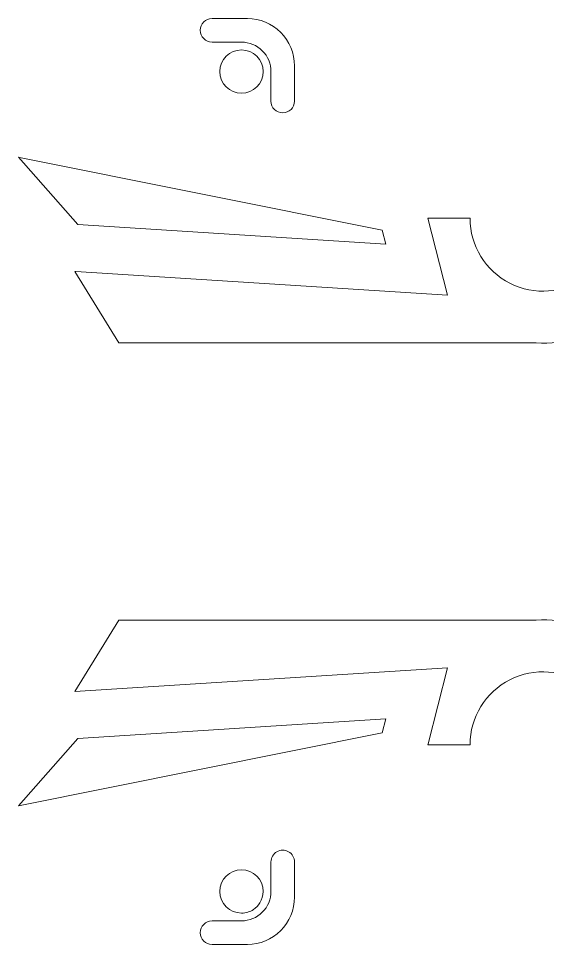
# Model space of a CAD drawing. Header units: millimetres. Extents: x -303 to 303, y -228 to 227.
# Drawn here: x -148.3 to -91.3, y -220.9 to -121.2 of the extents above; entities that cross this region are included whole.
import ezdxf

# ---------------------------------------------------------------- set-up
doc = ezdxf.new("R2010")
doc.units = ezdxf.units.MM
doc.header["$MEASUREMENT"] = 0
doc.layers.add('Layer 1', color=7, linetype='Continuous')

msp = doc.modelspace()

# ---------------------------------------------------------------- linework, layer by layer
at = {"layer": 'Layer 1', "color": 250, "lineweight": 9}
for points, knots in [([(-118.5141, -126.309), (-118.5141, -126.309), (-118.5141, -130.119), (-118.5141, -130.119), (-118.5141, -130.119), (-118.5141, -130.8204), (-119.0827, -131.389), (-119.7841, -131.389), (-119.7841, -131.389), (-120.4855, -131.389), (-121.0541, -130.8204), (-121.0541, -130.119), (-121.0541, -130.119), (-121.0541, -130.119), (-121.0541, -126.944), (-121.0541, -126.944), (-121.0541, -126.944), (-121.0541, -126.102), (-121.3886, -125.2944), (-121.9841, -124.699), (-121.9841, -124.699), (-122.5795, -124.1035), (-123.3871, -123.769), (-124.2291, -123.769), (-124.2291, -123.769), (-124.2291, -123.769), (-127.4041, -123.769), (-127.4041, -123.769), (-127.4041, -123.769), (-128.1055, -123.769), (-128.6741, -123.2004), (-128.6741, -122.499), (-128.6741, -122.499), (-128.6741, -121.7976), (-128.1055, -121.229), (-127.4041, -121.229), (-127.4041, -121.229), (-127.4041, -121.229), (-127.3041, -121.229), (-127.3041, -121.229), (-127.3041, -121.229), (-127.3041, -121.229), (-123.5941, -121.229), (-123.5941, -121.229), (-123.5941, -121.229), (-122.2468, -121.229), (-120.9547, -121.7642), (-120.002, -122.7169), (-120.002, -122.7169), (-119.0493, -123.6696), (-118.5141, -124.9617), (-118.5141, -126.309)], [0, 0, 0, 0, 0.0714286, 0.0714286, 0.0714286, 0.0714286, 0.1428571, 0.1428571, 0.1428571, 0.1428571, 0.2142857, 0.2142857, 0.2142857, 0.2142857, 0.2857143, 0.2857143, 0.2857143, 0.2857143, 0.3571429, 0.3571429, 0.3571429, 0.3571429, 0.4285714, 0.4285714, 0.4285714, 0.4285714, 0.5, 0.5, 0.5, 0.5, 0.5714286, 0.5714286, 0.5714286, 0.5714286, 0.6428571, 0.6428571, 0.6428571, 0.6428571, 0.7142857, 0.7142857, 0.7142857, 0.7142857, 0.7857143, 0.7857143, 0.7857143, 0.7857143, 0.8571429, 0.8571429, 0.8571429, 0.8571429, 1, 1, 1, 1]), ([(-124.2291, -124.6073), (-122.9386, -124.6074), (-121.8925, -125.6535), (-121.8925, -126.944), (-121.8925, -126.944), (-121.8925, -128.2345), (-122.9386, -129.2807), (-124.2291, -129.2807), (-124.2291, -129.2807), (-125.5197, -129.2807), (-126.5658, -128.2345), (-126.5658, -126.944), (-126.5658, -126.944), (-126.5658, -125.6535), (-125.5196, -124.6073), (-124.2291, -124.6073)], [0, 0, 0, 0, 0.2, 0.2, 0.2, 0.2, 0.4, 0.4, 0.4, 0.4, 0.6, 0.6, 0.6, 0.6, 1, 1, 1, 1]), ([(-148.1321, -136.1827), (-148.1321, -136.1827), (-109.0671, -144.0055), (-109.0671, -144.0055), (-109.0671, -144.0055), (-109.0671, -144.0055), (-108.6791, -145.5153), (-108.6791, -145.5153), (-108.6791, -145.5153), (-108.6791, -145.5153), (-141.8632, -143.4029), (-141.8632, -143.4029), (-141.8632, -143.4029), (-141.8632, -143.4029), (-148.2531, -136.1585), (-148.2531, -136.1585), (-148.2531, -136.1585), (-148.2531, -136.1585), (-148.1321, -136.1827), (-148.1321, -136.1827)], [0, 0, 0, 0, 0.1666667, 0.1666667, 0.1666667, 0.1666667, 0.3333333, 0.3333333, 0.3333333, 0.3333333, 0.5, 0.5, 0.5, 0.5, 0.6666667, 0.6666667, 0.6666667, 0.6666667, 1, 1, 1, 1]), ([(-60.4917, -146.0823), (-56.7316, -147.6881), (-53.3822, -150.1215), (-50.6931, -153.2014), (-50.6931, -153.2014), (-50.6931, -153.2014), (-50.6291, -153.1755), (-50.6291, -153.1755), (-50.6291, -153.1755), (-50.6291, -153.1755), (-42.0987, -149.722), (-42.0987, -149.722), (-42.0987, -149.722), (-42.0987, -149.722), (-42.076, -149.7529), (-42.076, -149.7529), (-42.076, -149.7529), (-42.076, -149.7529), (-41.8741, -150.0311), (-41.8741, -150.0311), (-41.8741, -150.0311), (-41.8741, -150.0311), (-47.839, -157.1298), (-47.839, -157.1298), (-47.839, -157.1298), (-45.7409, -160.639), (-44.4615, -164.5764), (-44.0963, -168.6487), (-44.0963, -168.6487), (-44.0963, -168.6487), (-35.0981, -170.8855), (-35.0981, -170.8855), (-35.0981, -170.8855), (-35.0975, -171.0128), (-35.0975, -171.1402), (-35.0981, -171.2676), (-35.0981, -171.2676), (-35.0981, -171.2676), (-44.0963, -173.5044), (-44.0963, -173.5044), (-44.0963, -173.5044), (-44.4615, -177.5767), (-45.7409, -181.5141), (-47.839, -185.0233), (-47.839, -185.0233), (-47.839, -185.0233), (-41.8741, -192.1219), (-41.8741, -192.1219), (-41.8741, -192.1219), (-41.8741, -192.1219), (-42.0987, -192.431), (-42.0987, -192.431), (-42.0987, -192.431), (-42.0987, -192.431), (-50.6931, -188.9517), (-50.6931, -188.9517), (-50.6931, -188.9517), (-53.4419, -192.0595), (-56.9105, -194.5486), (-60.4917, -196.0706), (-60.4917, -196.0706), (-60.4917, -196.0706), (-59.8385, -205.3196), (-59.8385, -205.3196), (-59.8385, -205.3196), (-59.8385, -205.3196), (-60.2018, -205.4377), (-60.2018, -205.4377), (-60.2018, -205.4377), (-60.2018, -205.4377), (-65.1099, -197.5712), (-65.1099, -197.5712), (-65.1099, -197.5712), (-69.0957, -198.4822), (-73.2357, -198.4822), (-77.2215, -197.5712), (-77.2215, -197.5712), (-77.2215, -197.5712), (-82.1294, -205.4377), (-82.1294, -205.4377), (-82.1294, -205.4377), (-82.1294, -205.4377), (-82.4928, -205.3196), (-82.4928, -205.3196), (-82.4928, -205.3196), (-82.4928, -205.3196), (-81.8395, -196.0706), (-81.8395, -196.0706), (-81.8395, -196.0706), (-83.7137, -195.2703), (-85.4918, -194.2617), (-87.1404, -193.064), (-87.1404, -193.064), (-89.5275, -191.3297), (-92.6858, -191.0811), (-95.3148, -192.4207), (-95.3148, -192.4207), (-97.9438, -193.7601), (-99.599, -196.4613), (-99.599, -199.4119), (-99.599, -199.4119), (-99.599, -199.4119), (-104.147, -199.4119), (-104.147, -199.4119), (-104.147, -199.4119), (-104.147, -199.4119), (-104.1214, -199.3125), (-104.1214, -199.3125), (-104.1214, -199.3125), (-104.1214, -199.3125), (-102.017, -191.1234), (-102.017, -191.1234), (-102.017, -191.1234), (-102.017, -191.1234), (-142.1859, -193.6804), (-142.1859, -193.6804), (-142.1859, -193.6804), (-142.1859, -193.6804), (-137.4383, -185.9975), (-137.4383, -185.9975), (-137.4383, -185.9975), (-137.4383, -185.9975), (-137.3383, -185.9975), (-137.3383, -185.9975), (-137.3383, -185.9975), (-137.3383, -185.9975), (-92.487, -185.9975), (-92.487, -185.9975), (-92.487, -185.9975), (-89.4029, -185.8287), (-86.3548, -186.7277), (-83.8559, -188.5432), (-83.8559, -188.5432), (-74.9161, -195.0382), (-62.5152, -193.7348), (-55.1212, -185.5231), (-55.1212, -185.5231), (-47.7271, -177.3112), (-47.7271, -164.8419), (-55.1211, -156.6301), (-55.1211, -156.6301), (-62.515, -148.4182), (-74.916, -147.1147), (-83.856, -153.6099), (-83.856, -153.6099), (-86.3548, -155.4254), (-89.4029, -156.3244), (-92.4871, -156.1555), (-92.4871, -156.1555), (-92.4871, -156.1555), (-137.4383, -156.1555), (-137.4383, -156.1555), (-137.4383, -156.1555), (-137.4383, -156.1555), (-142.1859, -148.4726), (-142.1859, -148.4726), (-142.1859, -148.4726), (-142.1859, -148.4726), (-142.0819, -148.4792), (-142.0819, -148.4792), (-142.0819, -148.4792), (-142.0819, -148.4792), (-102.017, -151.0296), (-102.017, -151.0296), (-102.017, -151.0296), (-102.017, -151.0296), (-102.0187, -151.0231), (-102.0187, -151.0231), (-102.0187, -151.0231), (-102.0187, -151.0231), (-104.147, -142.7411), (-104.147, -142.7411), (-104.147, -142.7411), (-104.147, -142.7411), (-104.047, -142.7411), (-104.047, -142.7411), (-104.047, -142.7411), (-104.047, -142.7411), (-99.599, -142.7411), (-99.599, -142.7411), (-99.599, -142.7411), (-99.599, -145.6917), (-97.9438, -148.3928), (-95.3148, -149.7324), (-95.3148, -149.7324), (-92.6858, -151.0719), (-89.5276, -150.8234), (-87.1404, -149.0891), (-87.1404, -149.0891), (-85.4918, -147.8912), (-83.7137, -146.8827), (-81.8395, -146.0823), (-81.8395, -146.0823), (-81.8395, -146.0823), (-82.4928, -136.8333), (-82.4928, -136.8333), (-82.4928, -136.8333), (-82.4928, -136.8333), (-82.1294, -136.7153), (-82.1294, -136.7153), (-82.1294, -136.7153), (-82.1294, -136.7153), (-82.1157, -136.7373), (-82.1157, -136.7373), (-82.1157, -136.7373), (-82.1157, -136.7373), (-77.2215, -144.5818), (-77.2215, -144.5818), (-77.2215, -144.5818), (-77.2215, -144.5818), (-77.134, -144.5621), (-77.134, -144.5621), (-77.134, -144.5621), (-73.175, -143.6709), (-69.0665, -143.6775), (-65.1098, -144.5818), (-65.1098, -144.5818), (-65.1098, -144.5818), (-60.2018, -136.7153), (-60.2018, -136.7153), (-60.2018, -136.7153), (-60.2018, -136.7153), (-60.1187, -136.7419), (-60.1187, -136.7419), (-60.1187, -136.7419), (-60.1187, -136.7419), (-59.8385, -136.8333), (-59.8385, -136.8333), (-59.8385, -136.8333), (-59.8385, -136.8333), (-60.4917, -146.0823), (-60.4917, -146.0823)], [0, 0, 0, 0, 0.0169492, 0.0169492, 0.0169492, 0.0169492, 0.0338983, 0.0338983, 0.0338983, 0.0338983, 0.0508475, 0.0508475, 0.0508475, 0.0508475, 0.0677966, 0.0677966, 0.0677966, 0.0677966, 0.0847458, 0.0847458, 0.0847458, 0.0847458, 0.1016949, 0.1016949, 0.1016949, 0.1016949, 0.1186441, 0.1186441, 0.1186441, 0.1186441, 0.1355932, 0.1355932, 0.1355932, 0.1355932, 0.1525424, 0.1525424, 0.1525424, 0.1525424, 0.1694915, 0.1694915, 0.1694915, 0.1694915, 0.1864407, 0.1864407, 0.1864407, 0.1864407, 0.2033898, 0.2033898, 0.2033898, 0.2033898, 0.220339, 0.220339, 0.220339, 0.220339, 0.2372881, 0.2372881, 0.2372881, 0.2372881, 0.2542373, 0.2542373, 0.2542373, 0.2542373, 0.2711864, 0.2711864, 0.2711864, 0.2711864, 0.2881356, 0.2881356, 0.2881356, 0.2881356, 0.3050847, 0.3050847, 0.3050847, 0.3050847, 0.3220339, 0.3220339, 0.3220339, 0.3220339, 0.3389831, 0.3389831, 0.3389831, 0.3389831, 0.3559322, 0.3559322, 0.3559322, 0.3559322, 0.3728814, 0.3728814, 0.3728814, 0.3728814, 0.3898305, 0.3898305, 0.3898305, 0.3898305, 0.4067797, 0.4067797, 0.4067797, 0.4067797, 0.4237288, 0.4237288, 0.4237288, 0.4237288, 0.440678, 0.440678, 0.440678, 0.440678, 0.4576271, 0.4576271, 0.4576271, 0.4576271, 0.4745763, 0.4745763, 0.4745763, 0.4745763, 0.4915254, 0.4915254, 0.4915254, 0.4915254, 0.5084746, 0.5084746, 0.5084746, 0.5084746, 0.5254237, 0.5254237, 0.5254237, 0.5254237, 0.5423729, 0.5423729, 0.5423729, 0.5423729, 0.559322, 0.559322, 0.559322, 0.559322, 0.5762712, 0.5762712, 0.5762712, 0.5762712, 0.5932203, 0.5932203, 0.5932203, 0.5932203, 0.6101695, 0.6101695, 0.6101695, 0.6101695, 0.6271186, 0.6271186, 0.6271186, 0.6271186, 0.6440678, 0.6440678, 0.6440678, 0.6440678, 0.6610169, 0.6610169, 0.6610169, 0.6610169, 0.6779661, 0.6779661, 0.6779661, 0.6779661, 0.6949153, 0.6949153, 0.6949153, 0.6949153, 0.7118644, 0.7118644, 0.7118644, 0.7118644, 0.7288136, 0.7288136, 0.7288136, 0.7288136, 0.7457627, 0.7457627, 0.7457627, 0.7457627, 0.7627119, 0.7627119, 0.7627119, 0.7627119, 0.779661, 0.779661, 0.779661, 0.779661, 0.7966102, 0.7966102, 0.7966102, 0.7966102, 0.8135593, 0.8135593, 0.8135593, 0.8135593, 0.8305085, 0.8305085, 0.8305085, 0.8305085, 0.8474576, 0.8474576, 0.8474576, 0.8474576, 0.8644068, 0.8644068, 0.8644068, 0.8644068, 0.8813559, 0.8813559, 0.8813559, 0.8813559, 0.8983051, 0.8983051, 0.8983051, 0.8983051, 0.9152542, 0.9152542, 0.9152542, 0.9152542, 0.9322034, 0.9322034, 0.9322034, 0.9322034, 0.9491525, 0.9491525, 0.9491525, 0.9491525, 0.9661017, 0.9661017, 0.9661017, 0.9661017, 1, 1, 1, 1]), ([(-141.8632, -198.7501), (-141.8632, -198.7501), (-108.6791, -196.6377), (-108.6791, -196.6377), (-108.6791, -196.6377), (-108.6791, -196.6377), (-108.6808, -196.6442), (-108.6808, -196.6442), (-108.6808, -196.6442), (-108.6808, -196.6442), (-109.0671, -198.1475), (-109.0671, -198.1475), (-109.0671, -198.1475), (-109.0671, -198.1475), (-148.2531, -205.9945), (-148.2531, -205.9945), (-148.2531, -205.9945), (-148.2531, -205.9945), (-141.8632, -198.7501), (-141.8632, -198.7501)], [0, 0, 0, 0, 0.1666667, 0.1666667, 0.1666667, 0.1666667, 0.3333333, 0.3333333, 0.3333333, 0.3333333, 0.5, 0.5, 0.5, 0.5, 0.6666667, 0.6666667, 0.6666667, 0.6666667, 1, 1, 1, 1]), ([(-119.1491, -210.9341), (-118.7562, -211.1609), (-118.5141, -211.5802), (-118.5141, -212.0339), (-118.5141, -212.0339), (-118.5141, -212.0339), (-118.5141, -215.8439), (-118.5141, -215.8439), (-118.5141, -215.8439), (-118.5141, -217.1912), (-119.0493, -218.4833), (-120.002, -219.436), (-120.002, -219.436), (-120.9547, -220.3887), (-122.2468, -220.9239), (-123.5941, -220.9239), (-123.5941, -220.9239), (-123.5941, -220.9239), (-127.4041, -220.9239), (-127.4041, -220.9239), (-127.4041, -220.9239), (-128.1055, -220.9239), (-128.6741, -220.3553), (-128.6741, -219.6539), (-128.6741, -219.6539), (-128.6741, -218.9525), (-128.1055, -218.3839), (-127.4041, -218.3839), (-127.4041, -218.3839), (-127.4041, -218.3839), (-127.3041, -218.3839), (-127.3041, -218.3839), (-127.3041, -218.3839), (-127.3041, -218.3839), (-124.2291, -218.3839), (-124.2291, -218.3839), (-124.2291, -218.3839), (-123.3871, -218.3839), (-122.5795, -218.0494), (-121.9841, -217.454), (-121.9841, -217.454), (-121.3886, -216.8586), (-121.0541, -216.051), (-121.0541, -215.2089), (-121.0541, -215.2089), (-121.0541, -215.2089), (-121.0541, -212.0339), (-121.0541, -212.0339), (-121.0541, -212.0339), (-121.0541, -211.5802), (-120.8121, -211.1609), (-120.4191, -210.9341), (-120.4191, -210.9341), (-120.0262, -210.7072), (-119.5421, -210.7072), (-119.1491, -210.9341)], [0, 0, 0, 0, 0.0666667, 0.0666667, 0.0666667, 0.0666667, 0.1333333, 0.1333333, 0.1333333, 0.1333333, 0.2, 0.2, 0.2, 0.2, 0.2666667, 0.2666667, 0.2666667, 0.2666667, 0.3333333, 0.3333333, 0.3333333, 0.3333333, 0.4, 0.4, 0.4, 0.4, 0.4666667, 0.4666667, 0.4666667, 0.4666667, 0.5333333, 0.5333333, 0.5333333, 0.5333333, 0.6, 0.6, 0.6, 0.6, 0.6666667, 0.6666667, 0.6666667, 0.6666667, 0.7333333, 0.7333333, 0.7333333, 0.7333333, 0.8, 0.8, 0.8, 0.8, 0.8666667, 0.8666667, 0.8666667, 0.8666667, 1, 1, 1, 1]), ([(-122.2365, -216.4298), (-122.4162, -216.7224), (-122.6585, -216.9724), (-122.9448, -217.1611), (-122.9448, -217.1611), (-123.3133, -217.4041), (-123.7546, -217.5456), (-124.2291, -217.5456), (-124.2291, -217.5456), (-125.5197, -217.5456), (-126.5658, -216.4994), (-126.5658, -215.2089), (-126.5658, -215.2089), (-126.5658, -213.9184), (-125.5196, -212.8722), (-124.2291, -212.8722), (-124.2291, -212.8722), (-122.9386, -212.8723), (-121.8925, -213.9184), (-121.8925, -215.2089), (-121.8925, -215.2089), (-121.8925, -215.6564), (-122.0183, -216.0745), (-122.2365, -216.4298)], [0, 0, 0, 0, 0.1428571, 0.1428571, 0.1428571, 0.1428571, 0.2857143, 0.2857143, 0.2857143, 0.2857143, 0.4285714, 0.4285714, 0.4285714, 0.4285714, 0.5714286, 0.5714286, 0.5714286, 0.5714286, 0.7142857, 0.7142857, 0.7142857, 0.7142857, 1, 1, 1, 1])]:
    msp.add_open_spline(points, degree=3, knots=knots, dxfattribs=at)

doc.saveas('drawing.dxf')
